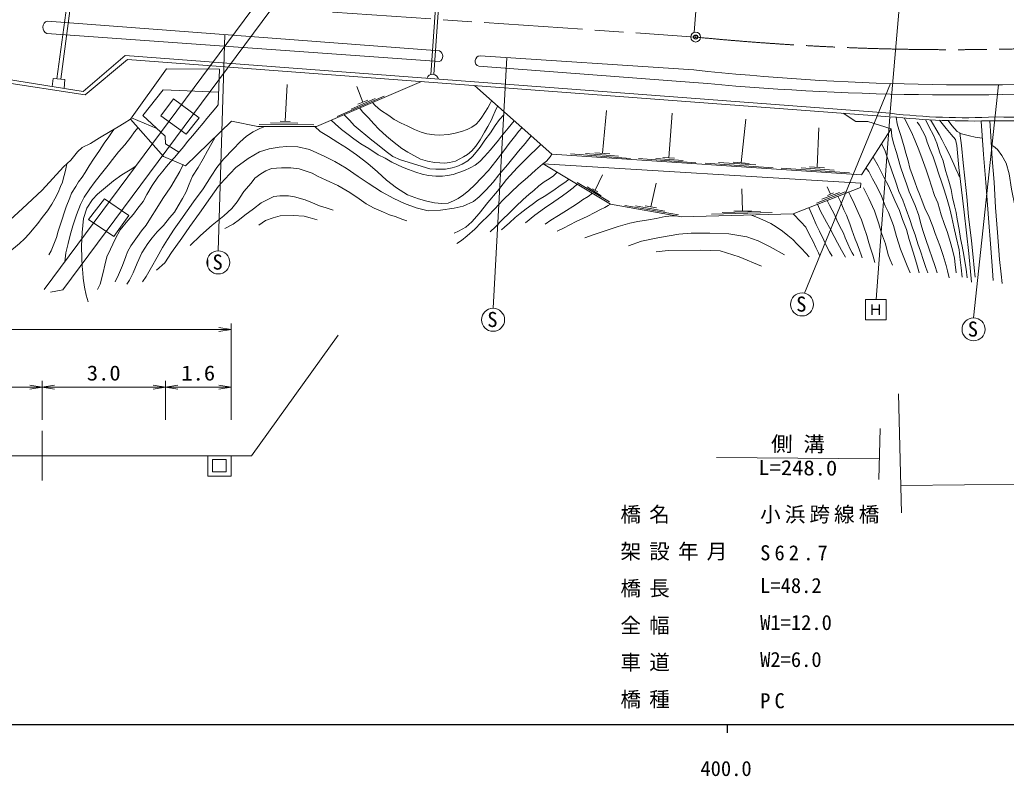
# Model space of a CAD drawing. Units: millimetres at full size, sheet at 1:1000, with parts at other scales. Extents: x 40000 to 680000, y 20000 to 380000.
# Drawn here: x 381890 to 501949, y 198715 to 290756 of the extents above; entities that cross this region are included whole.
import ezdxf
from ezdxf.enums import TextEntityAlignment as Align

# ---------------------------------------------------------------- set-up
doc = ezdxf.new("R2010")
doc.units = ezdxf.units.MM
doc.header["$LTSCALE"] = 1000
doc.header["$PDMODE"] = 32
doc.header["$PDSIZE"] = 500
doc.linetypes.add('CHAIN', pattern=[18.5, 12, -1.5, 3.5, -1.5])
for name, color, linetype, lineweight in [('M-BGD', 7, 'Continuous', 13), ('M-BMK', 2, 'CHAIN', 13), ('M-STR-HTXT', 7, 'Continuous', 13), ('M-TTL-BAND', 7, 'Continuous', 25), ('M-WORK', 1, 'Continuous', 13)]:
    doc.layers.add(name, color=color, linetype=linetype, lineweight=lineweight)
doc.layers.add('M-OTRS', color=6, linetype='Continuous')
doc.styles.add('ＭＳ ゴシック', font='')
doc.styles.get('ＭＳ ゴシック').set_extended_font_data('MS Gothic')

# ---------------------------------------------------------------- blocks, each defined once
blk = doc.blocks.new('open_arrow')
at = {"color": 0, "linetype": 'Continuous', "lineweight": -2}
blk.add_lwpolyline([(7.5, 1.25), (0, 0), (7.5, -1.25)], dxfattribs=at)

msp = doc.modelspace()

# ---------------------------------------------------------------- linework, layer by layer
at = {"layer": 'M-BGD'}
for p, q in [((404762, 261542), (404762, 260699)), ((407612, 242063), (407612, 253813)), ((344612, 253063), (407612, 253063)), ((410112, 237706), (420627, 252384)), ((384612, 242063), (384612, 246813)), ((384612, 242063), (384612, 246813)), ((399612, 242063), (399612, 246813)), ((399612, 242063), (399612, 246813)), ((407612, 242063), (407612, 246813)), ((369612, 246063), (384612, 246063)), ((384612, 246063), (399612, 246063)), ((399612, 246063), (407612, 246063)), ((384612, 240724), (384612, 234688)), ((369612, 237706), (384612, 237706)), ((384612, 237706), (399612, 237706)), ((399612, 237706), (407612, 237706)), ((404762, 237706), (404762, 235206)), ((405362, 237256), (405362, 235756)), ((407012, 237256), (405362, 237256)), ((407012, 235756), (407012, 237256)), ((407612, 237706), (410112, 237706)), ((407612, 235206), (407612, 237706)), ((405362, 235756), (407012, 235756)), ((404762, 235206), (407612, 235206))]:
    msp.add_line(p, q, dxfattribs=at)
msp.add_circle((464147, 288646), 600, dxfattribs=at)
at = {"layer": 'M-BMK'}
msp.add_line((364567, 295491), (464147, 288646), dxfattribs=at)
msp.add_arc((495351, 604915), 317804, 264.36525, 274.15131, dxfattribs=at)
at = {"layer": 'M-OTRS'}
msp.add_point((464147, 288646), dxfattribs=at)
at = {"layer": 'M-STR-HTXT'}
for p, q in [((488847, 245255), (489191, 230784)), ((486587, 241017), (486439, 234826)), ((466672, 237507), (486499, 237331)), ((489113, 234081), (543104, 234728))]:
    msp.add_line(p, q, dxfattribs=at)
at = {"layer": 'M-TTL-BAND'}
for p, q in [((40000, 205000), (579000, 205000)), ((468000, 205000), (468000, 204000))]:
    msp.add_line(p, q, dxfattribs=at)
at = {"layer": 'M-WORK'}
for p, q in [((467290, 330641), (463966, 289219)), ((431135, 320292), (384869, 257916)), ((432414, 318846), (387122, 257896)), ((431925, 284062), (433609, 308282)), ((432292, 284104), (433986, 308262)), ((389391, 305675), (386422, 283574)), ((389767, 305659), (386891, 283532)), ((385255, 290601), (432981, 286976)), ((488880, 291694), (487788, 279062)), ((385200, 289091), (432945, 285665)), ((406859, 288960), (406025, 262632)), ((389625, 282040), (394722, 286391)), ((389849, 281614), (394993, 285913)), ((394722, 286391), (487815, 279376)), ((394993, 285913), (487778, 278961)), ((437916, 286372), (463919, 284649)), ((441172, 286157), (439499, 255649)), ((395384, 278641), (399758, 284783)), ((399758, 284783), (406213, 284737)), ((406213, 284737), (406043, 280389)), ((437749, 285096), (463909, 283137)), ((389849, 281614), (373582, 284127)), ((373884, 284527), (389625, 282040)), ((385820, 282641), (385964, 283615)), ((385964, 283615), (387398, 283487)), ((387398, 283487), (387299, 282407)), ((396855, 279106), (399362, 282227)), ((399362, 282227), (406105, 281963)), ((414197, 278398), (414431, 282889)), ((430776, 283232), (417991, 277749)), ((423642, 280724), (422899, 282626)), ((437229, 282749), (446626, 274416)), ((487844, 282992), (477409, 257484)), ((500988, 282844), (497964, 254485)), ((400585, 281128), (399071, 279069)), ((403709, 278827), (400585, 281128)), ((420536, 278991), (426221, 281471)), ((422219, 279887), (425129, 281158)), ((423051, 280477), (424233, 280970)), ((399391, 274127), (395384, 278641)), ((395511, 278820), (398581, 277504)), ((399570, 276585), (396855, 279106)), ((399071, 279069), (402160, 276822)), ((402160, 276822), (403709, 278827)), ((452805, 274516), (453284, 279705)), ((460867, 273954), (461283, 279389)), ((469689, 273333), (470261, 278678)), ((483649, 278380), (482090, 279387)), ((487778, 278961), (486115, 256734)), ((407673, 278411), (402075, 272989)), ((410866, 277787), (407673, 278411)), ((417991, 277749), (410866, 277787)), ((411039, 278007), (417673, 277989)), ((412418, 278195), (415721, 278186)), ((413580, 278411), (414815, 278385)), ((478922, 272804), (479145, 277618)), ((485106, 278380), (483649, 278380)), ((484349, 271888), (487954, 277471)), ((487954, 277471), (485106, 278380)), ((399634, 275651), (399570, 276585)), ((401268, 274641), (399634, 275651)), ((402075, 272989), (399391, 274127)), ((446626, 274416), (484349, 271888)), ((448906, 274440), (456221, 273885)), ((450723, 274476), (454744, 274154)), ((451887, 274583), (453723, 274449)), ((457173, 273864), (464157, 273345)), ((459313, 273891), (462626, 273641)), ((460152, 273997), (461582, 273910)), ((453781, 268317), (445595, 273240)), ((445595, 273240), (484250, 270867)), ((465304, 273307), (473579, 272755)), ((466942, 273403), (471483, 273084)), ((468714, 273410), (470664, 273256)), ((474543, 272698), (482853, 272144)), ((477004, 272732), (481014, 272457)), ((478011, 272868), (479834, 272740)), ((451924, 270002), (452806, 271905)), ((449744, 270947), (453648, 268583)), ((450953, 270436), (452636, 269335)), ((451597, 270194), (452251, 269809)), ((458697, 267986), (459355, 270892)), ((469869, 267504), (469783, 270186)), ((484200, 270365), (476028, 267157)), ((480557, 269539), (480147, 270428)), ((484250, 270867), (484200, 270365)), ((392220, 268976), (390277, 266469)), ((395157, 266943), (392220, 268976)), ((478843, 268445), (482341, 269807)), ((479495, 268931), (481657, 269750)), ((480173, 269392), (480940, 269686)), ((462415, 266790), (453781, 268317)), ((455523, 268161), (462041, 267024)), ((456812, 268116), (460394, 267471)), ((458012, 268116), (459382, 267856)), ((393348, 264382), (395157, 266943)), ((476028, 267157), (462415, 266790)), ((466086, 267097), (473445, 267302)), ((467357, 267302), (472058, 267428)), ((468781, 267482), (470956, 267526)), ((390277, 266469), (393348, 264382)), ((387122, 257896), (385632, 257621))]:
    msp.add_line(p, q, dxfattribs=at)
for points in [[(391370, 257926), (391677, 258578), (392035, 260017), (392237, 260901), (392500, 261911), (392922, 262845), (393484, 264054), (394114, 265194), (395027, 266331), (395740, 267108), (396270, 267818), (396929, 268637), (397351, 269500), (397994, 270573), (398692, 271621), (399310, 272337), (399767, 272892), (400245, 273457), (400720, 274000), (401359, 274748), (401871, 275349), (402293, 275925), (402936, 276663), (403512, 277380), (404199, 278184), (404662, 278758), (405294, 279498), (405770, 280056), (406043, 280389)], [(423276, 280015), (423621, 279536), (424319, 278820), (424997, 278098), (425591, 277459), (426541, 276610), (427240, 275983), (427804, 275518), (428395, 275088), (429129, 274649), (429836, 274255), (430670, 273808), (431521, 273552), (432346, 273373), (433005, 273341), (433638, 273315), (434194, 273373), (434918, 273564), (435466, 273829), (435914, 274066), (436393, 274354), (436928, 274791), (437389, 275389), (437908, 276137), (438439, 277071), (438842, 277787), (439285, 278596), (439459, 278980), (439760, 279619), (440052, 280245)], [(424837, 280685), (425163, 280321), (425812, 279737), (426792, 279099), (427473, 278624), (428290, 278190), (429021, 277848), (429938, 277383), (430724, 277068), (431446, 276867), (432364, 276771), (432985, 276721), (434072, 276794), (434877, 276941), (435637, 277154), (436323, 277392), (436909, 277695), (437421, 278066), (437785, 278462), (438112, 278910), (438502, 279486), (438873, 280048), (439135, 280547), (439311, 280902)], [(377602, 263569), (382212, 267783), (384634, 270029), (387214, 272855), (388106, 273689), (388933, 274705), (389485, 275219), (390488, 275682), (391578, 276372), (392894, 277149), (393867, 277735), (394619, 278191), (395384, 278641)], [(421384, 279204), (422043, 278488), (422601, 277904), (423331, 277273), (423993, 276700), (424747, 276110), (425419, 275562), (426498, 274745), (427288, 274119), (428247, 273717), (429675, 273258), (430845, 272893), (431817, 272631), (432515, 272586), (433685, 272574), (434497, 272733), (435102, 272915), (435748, 273177), (436413, 273605), (437002, 274136), (437444, 274628), (437905, 275249), (438481, 276100), (439178, 277015), (439753, 277878), (440284, 278620), (440790, 279195)], [(488536, 278887), (488671, 278093), (488859, 277391), (489124, 276671), (489520, 275303), (489732, 274542), (490000, 273608), (490218, 272680), (490512, 271939), (490812, 271050), (491107, 270218), (491375, 269521), (491657, 268792), (492093, 267727), (492467, 266959), (492995, 265607), (493279, 264744), (493848, 263278), (494257, 262069), (494624, 260852), (494780, 260199), (494999, 259349)], [(489564, 278796), (489931, 278018), (490406, 277087), (490872, 276030), (491301, 274938), (491722, 273837), (492215, 272476), (492555, 271383), (492850, 270488), (493220, 269364), (493612, 268487), (494043, 267009), (494401, 265967), (494786, 264855), (495126, 263790), (495413, 262760), (495636, 261731), (495727, 260993), (495855, 259944)], [(492125, 278613), (492579, 277679), (493090, 276713), (493481, 275754), (493873, 274581), (494258, 273596), (494563, 272414), (494948, 271134), (495228, 270092), (495420, 269142), (495651, 268117), (495843, 267304), (495989, 266495), (496207, 265219), (496380, 264132), (496567, 263198), (496800, 262106), (496924, 261360), (497078, 260401), (497180, 259352)], [(492725, 278579), (493086, 277990), (493396, 277464), (493776, 276784), (494159, 276089), (494529, 275358), (494845, 274751), (495160, 274079), (495562, 273198), (495813, 272608), (496087, 272028), (496265, 271599)], [(385427, 262163), (385722, 262629), (386027, 263435), (386358, 264249), (386555, 265028), (386842, 265870), (387071, 266477), (387304, 267283), (387554, 267999), (387974, 269095), (388210, 269652), (388703, 270483), (389061, 271039), (389470, 271583), (389838, 272164), (390340, 272997), (390859, 273785), (391593, 274859), (392174, 275754), (392736, 276522), (393146, 277117), (393381, 277442)], [(387383, 261304), (387517, 262379), (387767, 263534), (388010, 264554), (388349, 265692), (388784, 267031), (389276, 268284), (389715, 269171), (390414, 270191), (390951, 270916), (391673, 271843), (392153, 272444), (392639, 273058), (393189, 273736), (393923, 274667), (394666, 275517), (395409, 276476), (395870, 277111), (396285, 277627)], [(396848, 258858), (397287, 259516), (397922, 260635), (398600, 261870), (399278, 263040), (399860, 264018), (400668, 265265), (401495, 266430), (402272, 267496), (403037, 268599), (404215, 270191), (405202, 271707), (405879, 272760), (406707, 273801), (407910, 275054), (408662, 275849), (409502, 276601), (410279, 277102), (411098, 277518), (411706, 277782)], [(417820, 277750), (418465, 277157), (419467, 276548), (420622, 275832), (421663, 275156), (422867, 274329), (424233, 273276), (425411, 272261), (426527, 271245), (427730, 270318), (429098, 269447), (430406, 268982), (431435, 268677), (432375, 268498), (433271, 268409), (434023, 268454), (434694, 268713), (435229, 268995), (435901, 269451), (436554, 269962), (437288, 270687), (438076, 271511), (438942, 272406), (439837, 273534), (440786, 274796), (441449, 275709), (442108, 276527), (442620, 277180), (443011, 277621)], [(419790, 278520), (420266, 278083), (421047, 277406), (421865, 276794), (422554, 276261), (423390, 275671), (424363, 275078), (425524, 274319), (426349, 273910), (427193, 273424), (428477, 272811), (429212, 272546), (430085, 272199), (430856, 271948), (431624, 271816), (432537, 271734), (433359, 271734), (433928, 271795), (434626, 271932), (435193, 272122), (436006, 272400), (436709, 272746), (437298, 273080), (437868, 273498), (438457, 274115), (439188, 274932), (440139, 276098), (440536, 276597), (441316, 277569), (442062, 278463)], [(487954, 277471), (488032, 276609), (488229, 275732), (488587, 274604), (489071, 272858), (489474, 271703), (489796, 270781), (490145, 269814), (490844, 268166), (491309, 266922), (491542, 265919), (491838, 264997), (492169, 264030), (492572, 262839), (492930, 261800), (493243, 260842), (493530, 259956)], [(491123, 278292), (491397, 277917), (492113, 276549), (492326, 275872), (492689, 274920), (493040, 274080), (493467, 272851), (493705, 272074), (494124, 270907), (494393, 270074), (494760, 268892), (495070, 267739), (495326, 266690), (495569, 265545), (495865, 264307), (496204, 262747), (496351, 261551), (496464, 260577), (496579, 259445)], [(493811, 278528), (494142, 278146), (494654, 277506), (495230, 276790), (495773, 276195), (495924, 275464), (496166, 272787), (496810, 267364), (497374, 262300), (497725, 258829)], [(494877, 278488), (495307, 277909), (495969, 277174), (496498, 276861), (497474, 276619), (498172, 276476), (499031, 276352)], [(498875, 278436), (499180, 274363), (499474, 270974), (499794, 266606), (500051, 262978), (500275, 260247), (500356, 259012)], [(499954, 278449), (500089, 276593), (500250, 273844), (500456, 271005), (500635, 267908), (500884, 264851), (501144, 261567), (501327, 259808), (501450, 258680)], [(394926, 258587), (395251, 259081), (395689, 259967), (396173, 261123), (396739, 262403), (397464, 263514), (397993, 264239), (398611, 264955), (399374, 265725), (400117, 266647), (400717, 267363), (401183, 268124), (401685, 269010), (402133, 269803), (402497, 270750), (402920, 271728), (403591, 272767), (404227, 273841), (404733, 274795), (405264, 275741), (405681, 276482)], [(398538, 260295), (399555, 261190), (400380, 262454), (401609, 264173), (402574, 265612), (403750, 267227), (405118, 269140), (406066, 270491), (406821, 271333), (408172, 272790), (409699, 273878), (411068, 274685), (412226, 275054), (413454, 275264), (414384, 275317), (415753, 275300), (417157, 274949), (419017, 274124), (420246, 273527), (421597, 272702), (423089, 271702), (424300, 270860), (425897, 269824), (427406, 268999), (428704, 268385), (430126, 267859), (431600, 267525), (433109, 267578), (434759, 267824), (435839, 268077), (437105, 268641), (437820, 269192), (438660, 270082), (439512, 270998), (440201, 271875), (441267, 273091), (442608, 274758), (443385, 275698), (444133, 276627)], [(496311, 276972), (496495, 275462), (496687, 273364), (496900, 271463), (497132, 269207), (497365, 266834), (497705, 263862), (497913, 261857), (498054, 260559), (498171, 259423)], [(434757, 264798), (435301, 265047), (436190, 265533), (436906, 266173), (437802, 267177), (438857, 268514), (440017, 269892), (441130, 271338), (442428, 272751), (443925, 274248), (444820, 275073), (445316, 275578)], [(486780, 275654), (487161, 274898), (487636, 273555), (488012, 272364), (488460, 271120), (488889, 269857), (489355, 268801), (489749, 267655), (490206, 266446), (490546, 265452), (490850, 264575), (491173, 263509), (491504, 262596), (491871, 261468), (492166, 260608), (492417, 259946)], [(500155, 275467), (500395, 275369), (500884, 274981), (501400, 274259), (501942, 273316), (502318, 271991), (502587, 270156), (503017, 267944), (503384, 265871), (503691, 264118), (503961, 262444), (504346, 260349), (504643, 258872), (504790, 257817)], [(435089, 263513), (435651, 263911), (436350, 264477), (437277, 265290), (438063, 266076), (438881, 266882), (439681, 267694), (440717, 268858), (442610, 270681), (443684, 271576), (444672, 272449), (445513, 273180), (446015, 273541), (446426, 274080), (446626, 274416)], [(485740, 274042), (486354, 272968), (487094, 271539), (487633, 270562), (488397, 268744), (488974, 267528), (489337, 266463), (489814, 265247), (490127, 264018), (490603, 262489), (491042, 261123), (491368, 259982)], [(380562, 262578), (380946, 262779), (381393, 263122), (381878, 263519), (382467, 264104), (383038, 264707), (383385, 265148), (384084, 265954), (384621, 266697), (385283, 267521), (385794, 268336), (386154, 268981), (386548, 269742), (386861, 270485), (387076, 270986), (387219, 271515), (387363, 272097), (387488, 272598), (387607, 273223)], [(390211, 256421), (389955, 257252), (389789, 258231), (389629, 259325), (389565, 259971), (389476, 260770), (389463, 261697), (389422, 263195), (389475, 264862), (389650, 266564), (390072, 267845), (390731, 268871), (391367, 269533), (392343, 270348), (393310, 271145), (394330, 271869), (395317, 272508), (396001, 272924)], [(393515, 258863), (393908, 259732), (394392, 260851), (394786, 261934), (395010, 262507), (395421, 263233), (396239, 264398), (396714, 265079), (397260, 265768), (397824, 266628), (398567, 267819), (399311, 268999), (400276, 270440), (400978, 271606), (401367, 272295), (401797, 273154)], [(402631, 263296), (403872, 264500), (405326, 265778), (406718, 266894), (407683, 267784), (408347, 268611), (409169, 269854), (410038, 270884), (410503, 271466), (411247, 272003), (411829, 272370), (412545, 272639), (413727, 272719), (414876, 272725), (415877, 272617), (417003, 272268), (417467, 272085), (418139, 271733), (419163, 271253), (420596, 270573), (422054, 269754), (423205, 268980), (424067, 268363), (425041, 267821), (426166, 267329), (426870, 267015), (427599, 266811), (428507, 266472), (429019, 266305)], [(484884, 272717), (485229, 272279), (485670, 271415), (486182, 270481), (486751, 269292), (487224, 268109), (487621, 267303), (488210, 265716), (488586, 264364), (489097, 262859), (489473, 261821), (489876, 260809), (490252, 259949)], [(439141, 264960), (439776, 265554), (440617, 266395), (441489, 267267), (442298, 268062), (443120, 268853), (443897, 269551), (444436, 269995), (445066, 270529), (445692, 271022), (446318, 271406), (446848, 271772), (447307, 272210)], [(440512, 265200), (440891, 265501), (441499, 266027), (442189, 266703), (442778, 267182), (443527, 267758), (444249, 268260), (444957, 268786), (445720, 269270), (446871, 270037), (447666, 270586), (448210, 270969), (448584, 271248), (448720, 271361)], [(443425, 266032), (444583, 266966), (445740, 267830), (446885, 268616), (447934, 269333), (448561, 269793), (449251, 270311), (449735, 270750)], [(484556, 270313), (485207, 268996), (485897, 267517), (486423, 265925), (486776, 264806), (487233, 263481), (487582, 262156), (487806, 261556), (488092, 260884)], [(406857, 265373), (407851, 265892), (408630, 266439), (409301, 266976), (410340, 267746), (411271, 268489), (412157, 268937), (412820, 269232), (413536, 269348), (414584, 269348), (415318, 269214), (416616, 268826), (417539, 268483), (418384, 268122), (419174, 267880), (420042, 267583)], [(445836, 265904), (446526, 266358), (447441, 266933), (448413, 267534), (449200, 268021), (449877, 268468), (450386, 268826), (451082, 269263), (451584, 269638)], [(481436, 269280), (481791, 268630), (482179, 267628), (482505, 266976), (482906, 265935), (483170, 265196), (483571, 264068), (483823, 263484), (484101, 262705), (484289, 262150), (484405, 261801)], [(482767, 269803), (483006, 269348), (483418, 268390), (483918, 267314), (484330, 266410), (484622, 265565), (484962, 264490), (485212, 263595), (485472, 262825), (485692, 262112), (485934, 261212)], [(447292, 265052), (448072, 265410), (449619, 266216), (450950, 266824), (451890, 267316), (452574, 267668), (453104, 267925), (453499, 268150), (453781, 268317)], [(477926, 267902), (478376, 266918), (478823, 265852), (479235, 265020), (479747, 263957), (480124, 263119), (480431, 262505), (480757, 262000)], [(478962, 268309), (479357, 267478), (480086, 266110), (480431, 265470), (481013, 264389), (481429, 263596), (481902, 262733), (482382, 261850)], [(480169, 268783), (480421, 268198), (480747, 267603), (481028, 267066), (481348, 266375), (481655, 265665), (482122, 264808), (482339, 264239), (482672, 263478), (482934, 262858), (483196, 262378), (483382, 262084)], [(410976, 265768), (411818, 266314), (412722, 266637), (413582, 266887), (415158, 266941), (416519, 266842), (417235, 266672), (418076, 266395)], [(450680, 264206), (451665, 264582), (453249, 265119), (454700, 265603), (456150, 265988), (457126, 266220), (458407, 266426), (459348, 266577), (460426, 266801), (461317, 266888), (461849, 266890)], [(470818, 267017), (471669, 266689), (472705, 266260), (473287, 265947), (473965, 265557), (474707, 265026), (475346, 264514), (475973, 264016), (476491, 263459), (477022, 262922), (477540, 262340), (477956, 261899)], [(476028, 267157), (476962, 266176), (477571, 265514), (477938, 264762), (478476, 263696), (478789, 263051), (479084, 262389), (479247, 261977)], [(455971, 263265), (457576, 263802), (459738, 264269), (462111, 264653), (463588, 264774), (465865, 264806), (468205, 264723), (470367, 264339), (471761, 263872), (473226, 263143), (474978, 262146)], [(459331, 262513), (460783, 262692), (464786, 262737), (467125, 262631), (469434, 261915), (472146, 260757)]]:
    msp.add_lwpolyline(points, dxfattribs=at)
msp.add_lwpolyline([(484813, 254234), (487313, 254234), (487313, 256734), (484813, 256734)], close=True, dxfattribs=at)
for centre in [(406056, 261232), (477092, 256120), (439499, 254249), (497969, 253085)]:
    msp.add_circle(centre, 1400, dxfattribs=at)
for centre, radius, start, end in [((385499, 289836), 803, 107.66691, 248.11394), ((432644, 286329), 729, 294.32462, 62.49665), ((437959, 285717), 656, 93.73869, 251.28444), ((498031, 603688), 320858, 263.89712, 273.67719), ((432118, 283398), 727, 9.58424, 161.796), ((495989, 619792), 338180, 264.55665, 273.83837), ((498208, 381863), 103429, 264.21237, 271.28141), ((496903, 355673), 76837, 263.20709, 272.73564), ((502545, 436461), 158014, 269.26597, 275.50898), ((502484, 446051), 167138, 269.34405, 275.24818)]:
    msp.add_arc(centre, radius, start, end, dxfattribs=at)

# ---------------------------------------------------------------- block references
at = {"layer": 'M-BGD', "xscale": 200, "yscale": 200, "rotation": 180}
for p in [(407612, 253063), (384612, 246063), (399612, 246063), (407612, 246063)]:
    msp.add_blockref('open_arrow', p, dxfattribs=at)
at = {"layer": 'M-BGD', "xscale": 200, "yscale": 200}
for p in [(384612, 246063), (399612, 246063)]:
    msp.add_blockref('open_arrow', p, dxfattribs=at)

# ---------------------------------------------------------------- texts
at = {"layer": 'M-BGD', "style": 'ＭＳ ゴシック', "width": 1.1}
for s, p in [('3.0', (392112, 246313)), ('1.6', (403612, 246313))]:
    msp.add_text(s, height=1833, dxfattribs=at).set_placement(p, align=Align.BOTTOM_CENTER)
at = {"layer": 'M-STR-HTXT', "style": 'ＭＳ ゴシック', "width": 1.05}
msp.add_text('側 溝', height=1833, rotation=359.491, dxfattribs=at).set_placement((476588, 237669), align=Align.BOTTOM_CENTER)
at = {"layer": 'M-STR-HTXT', "style": 'ＭＳ ゴシック', "width": 1.1}
msp.add_text('L=248.0', height=1833, rotation=359.491, dxfattribs=at).set_placement((476583, 237169), align=Align.TOP_CENTER)
at = {"layer": 'M-STR-HTXT', "style": 'ＭＳ ゴシック'}
for s, p in [('L=48.2', (471994, 220458)), ('W1=12.0', (471994, 215958)), ('W2=6.0', (471994, 211458))]:
    msp.add_text(s, height=1833, dxfattribs=at).set_placement(p, align=Align.BOTTOM_LEFT)
at = {"layer": 'M-STR-HTXT', "char_height": 1833, "attachment_point": 7, "style": 'ＭＳ ゴシック'}
for s, insert in [('\\T1.4;橋名', (454994, 229458)), ('\\T1.2;小浜跨線橋', (471994, 229458)), ('\\T1.4;架設年月', (454994, 224958)), ('\\T1.4;S62.7', (471994, 224958)), ('\\T1.4;橋長', (454994, 220458)), ('\\T1.4;全幅', (454994, 215958)), ('\\T1.4;車道', (454994, 211458)), ('\\T1.4;橋種', (454994, 206958)), ('\\T1.4;PC', (471994, 206958))]:
    msp.add_mtext(s, dxfattribs=dict(at, insert=insert))
at = {"layer": 'M-TTL-BAND', "style": 'ＭＳ ゴシック'}
msp.add_text('400.0', height=1833, dxfattribs=at).set_placement((467844, 198195), align=Align.BOTTOM_CENTER)
at = {"layer": 'M-WORK', "style": 'ＭＳ ゴシック'}
for s, height, p in [('S', 1833, (405973, 261270)), ('S', 1833, (477009, 256158)), ('Ｈ', 1320, (486063, 255484)), ('S', 1833, (439415, 254287)), ('S', 1833, (497886, 253123))]:
    msp.add_text(s, height=height, dxfattribs=at).set_placement(p, align=Align.MIDDLE_CENTER)

doc.saveas('drawing.dxf')
